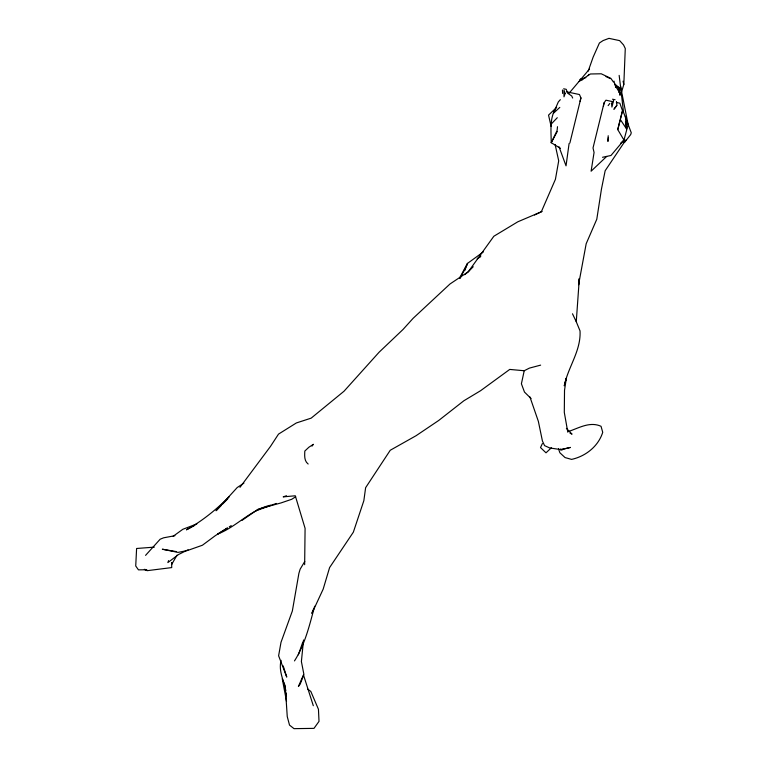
<?xml version="1.0" encoding="UTF-8"?>
<svg xmlns="http://www.w3.org/2000/svg" width="767" height="767" viewBox="0 0 767 767"><rect width="100%" height="100%" fill="white"/><g stroke="black" fill="none" stroke-linecap="round" stroke-linejoin="round"><path stroke-width="1.15" d="M281.077 660.329C278.344 671.144 283.876 680.569 285.775 690.568M304.652 564.694L305.084 528.329L295.285 495.779L283.205 496.863L286.503 495.741M621.385 92.663L623.82 84.447L625.278 48.532L623.552 44.946L619.659 40.632L608.969 38.35L603.092 40.574L599.411 43L593.121 57.17L588.212 71.091M608.202 135.74L607.934 141.406L608.346 137.561M567.81 432.195L564.301 412.397L564.522 390.317L566.324 378.189L564.272 385.82C568.04 366.971 581.156 350.797 580.025 330.884L576.266 321.737L579.306 278.833M618.643 92.424L618.998 87.706L614.616 83.766L614.012 81.139M579.104 278.795L578.577 284.739L586.18 243.724L596.793 219.228L601.443 189.152L605.153 170.744L625.824 140.006M303.531 639.985L301.393 661.557L303.905 674.414L300.194 684.145L298.411 686.446L303.464 674.922L313.31 705.726M557.504 126.699L557.091 130.553L551.224 142.71L560.456 148.299M603.389 106.316L604.089 102.855L605.901 100.18L612.862 101.685M540.63 365.13L529.441 368.102L524.216 370.739L521.407 383.788L524.475 392.062L531.09 398.562M620.541 88.512L620.484 86.134L623.523 112.337L631.27 132.787L630.695 134.561L624.386 142.585L623.964 140.083L628.144 124.57L620.484 86.134L619.151 75.377M569.871 143.026L580.935 97.908L579.459 94.533L566.688 91.829M604.089 102.855L593.016 147.973L594.07 152.47L591.108 171.194L606.668 156.458M602.507 157.283L610.983 155.48L623.964 140.083L617.761 129.604L619.976 120.544M617.761 129.604L622.516 110.755L619.832 103.181L616.352 102.433M569.085 143.525L566.036 165.845L559.047 146.833M580.053 101.33L580.935 97.908M622.516 110.755L620.254 119.412L626.543 128.914L625.45 116.306M314.643 606.227C309.59 624.952 305.055 644.414 294.48 660.905M312.936 610.014L311.891 613.437L323.185 589.104L329.599 567.58L353.347 532.173L363.846 500.688L365.619 487.697L390.25 450.258L416.059 435.723L438.666 420.498L463.862 400.767L480.573 390.719L509.739 369.426L524.216 370.739M298.344 654.836L302.792 642.113M168.567 560.619L167.868 562.556L178.606 554.483L188.107 549.766M464.668 270.77L467.554 263.369L483.383 251.902M608.145 105.625L609.765 103.507M556.621 107.255C549.21 117.083 551.195 131.224 551.224 142.71L557.235 131.531M542.394 443.547L540.514 447.573L546.008 452.818L551.358 447.775M460.142 278.411L467.554 263.369L459.51 278.143M616.754 105.463L613.821 109.326M177.091 555.078L171.655 564.454L171.645 562.671L171.722 567.59L147.187 570.667L144.349 569.373L146.852 569.776L138.453 569.852L135.73 565.988L136.603 548.482L154.301 547.139M304.758 561.473L300.156 569.162L298.9 573.323L292.342 611.011L281 642.315L278.613 655.785L286.753 677.079L283.215 665.909M588.145 75.607L588.931 74.37M614.3 108.856L616.936 105.3L616.467 101.541M239.975 487.342L270.444 446.461L278.517 434.112L296.359 422.953L311.172 418.14L344.019 391.228L379.109 352.206L403.02 329.474L413.116 318.315L449.989 283.991L468.311 271.748L473.229 266.724M312.025 446.126L313.396 444.304L308.909 447.209L304.815 451.054C304.604 455.569 304.077 460.938 308.161 464.025M569.056 93.248L589.507 69.04M624.117 142.422L625.642 140.697M560.341 99.662L558.299 101.963L553.41 113.286L559.795 107.409M145.567 555.366L160.159 539.211L163.611 537.811L174.924 535.702M557.283 117.706L550.831 124.455L551.118 126.124M221.078 505.635L216.054 510.745L237.204 487.544L243.896 483.124M222.746 503.938L227.761 498.828M555.011 108.952L548.539 115.117L551.013 125.884M620.503 143.352L623.964 140.083M229.352 496.68C216.409 509.393 202.325 520.994 186.41 529.824L194.799 525.357M464.677 274.711L468.311 271.748L493.843 236.255L517.821 221.797L541.31 211.807L555.423 179.325L558.702 160.83L555.107 144.474M480.919 255.996L477.199 258.824L480.219 256.935M173.179 536.258L182.843 529.278L196.841 523.938M579.056 81.532L590.398 73.987L601.232 73.785L610.858 78.359L613.447 82.05M227.368 527.974L217.521 534.12C236.62 526.843 250.483 509.585 270.665 505.185M241.969 520.4L258.326 509.096L281.106 502.903L291.728 499.279L295.688 496.748M227.272 528.118L215.345 535.634L202.402 545.241L187.531 550.495L178.011 552.403L162.336 549.22L176.381 551.607M229.256 526.862L231.241 525.616M534.532 215L542.116 211.424M255.632 510.918L276.302 503.44M582.421 79.883L580.12 79.404L585.902 77.64M568.433 431.514C578.845 428.072 589.785 421.188 601.031 426.289L602.728 432.31C598.385 446.241 585.691 456.317 571.578 459.395L565.049 457.563L559.891 452.779L558.462 448.772M580.12 79.404L583.351 78.896M615.997 87.486L618.998 87.706L619.563 91.1L619.151 89.471M615.374 86.93L618.998 87.706L620.043 95.261L619.621 91.896M563.659 88.78L566.238 89.327L567.657 93.191L571.722 95.98L572.671 98.051M612.517 99.211L615.096 99.768M615.268 85.319L616.294 87.122L618.998 87.706L615.268 85.319L614.616 83.766M560.351 449.05L562.336 449.826L549.69 447.947L544.57 445.617L542.432 441.025L538.357 421.342L529.939 396.961M605.978 76.575L610.254 78.589M569.986 433.154L572.038 434.16L566.391 428.35M307.625 689.073L310.817 691.431L318.449 709.274L319.014 721.373L313.991 728.372L294.01 728.65L289.514 725.093L287.251 716.579L285.228 685.88L282.256 678.737L286.522 701.393M616.294 87.122L618.097 90.353M572.498 313.789L576.266 321.737M623.063 81.187L623.82 84.447M625.517 121.407L626.543 128.914M286.053 692.908L286.465 696.426M562.441 90.007L562.614 93.44M613.514 100.784L611.922 107.064L611.5 103.353L613.514 100.784M565.183 93.459L563.994 96.824L563.975 90.199L565.183 93.459M570.427 447.449L560.581 449.721L570.427 447.449"/></g></svg>
